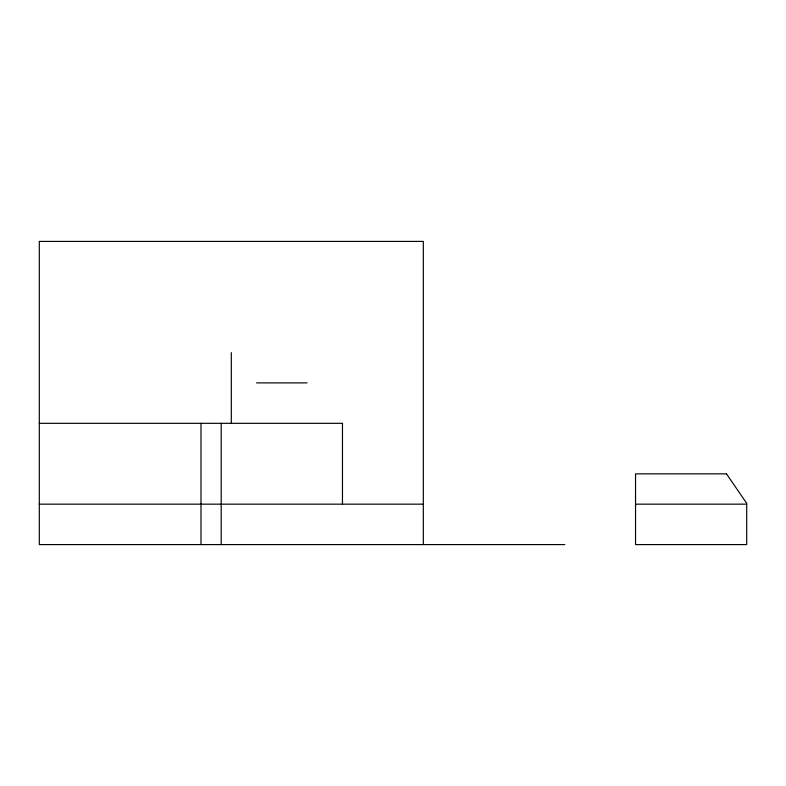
<?xml version="1.0" encoding="UTF-8"?>
<svg xmlns="http://www.w3.org/2000/svg" width="786" height="786" viewBox="0 0 786 786"><rect width="100%" height="100%" fill="white"/><g stroke="black" fill="none" stroke-linecap="round" stroke-linejoin="round"><path stroke-width="1.18" d="M256.57 382.89L307.1 382.89M39.3 423.32L342.47 423.32L342.47 504.16M39.3 504.16L423.32 504.16M635.54 504.16L746.7 504.16M564.8 544.59L39.3 544.59L39.3 241.41L423.32 241.41L423.32 544.59M231.31 352.639L231.31 423.32M221.2 423.32L221.2 544.59M200.99 423.32L200.99 544.59M726.49 473.85L635.54 473.85L635.54 544.59L746.7 544.59L746.7 503.325L726.49 473.85"/></g></svg>
